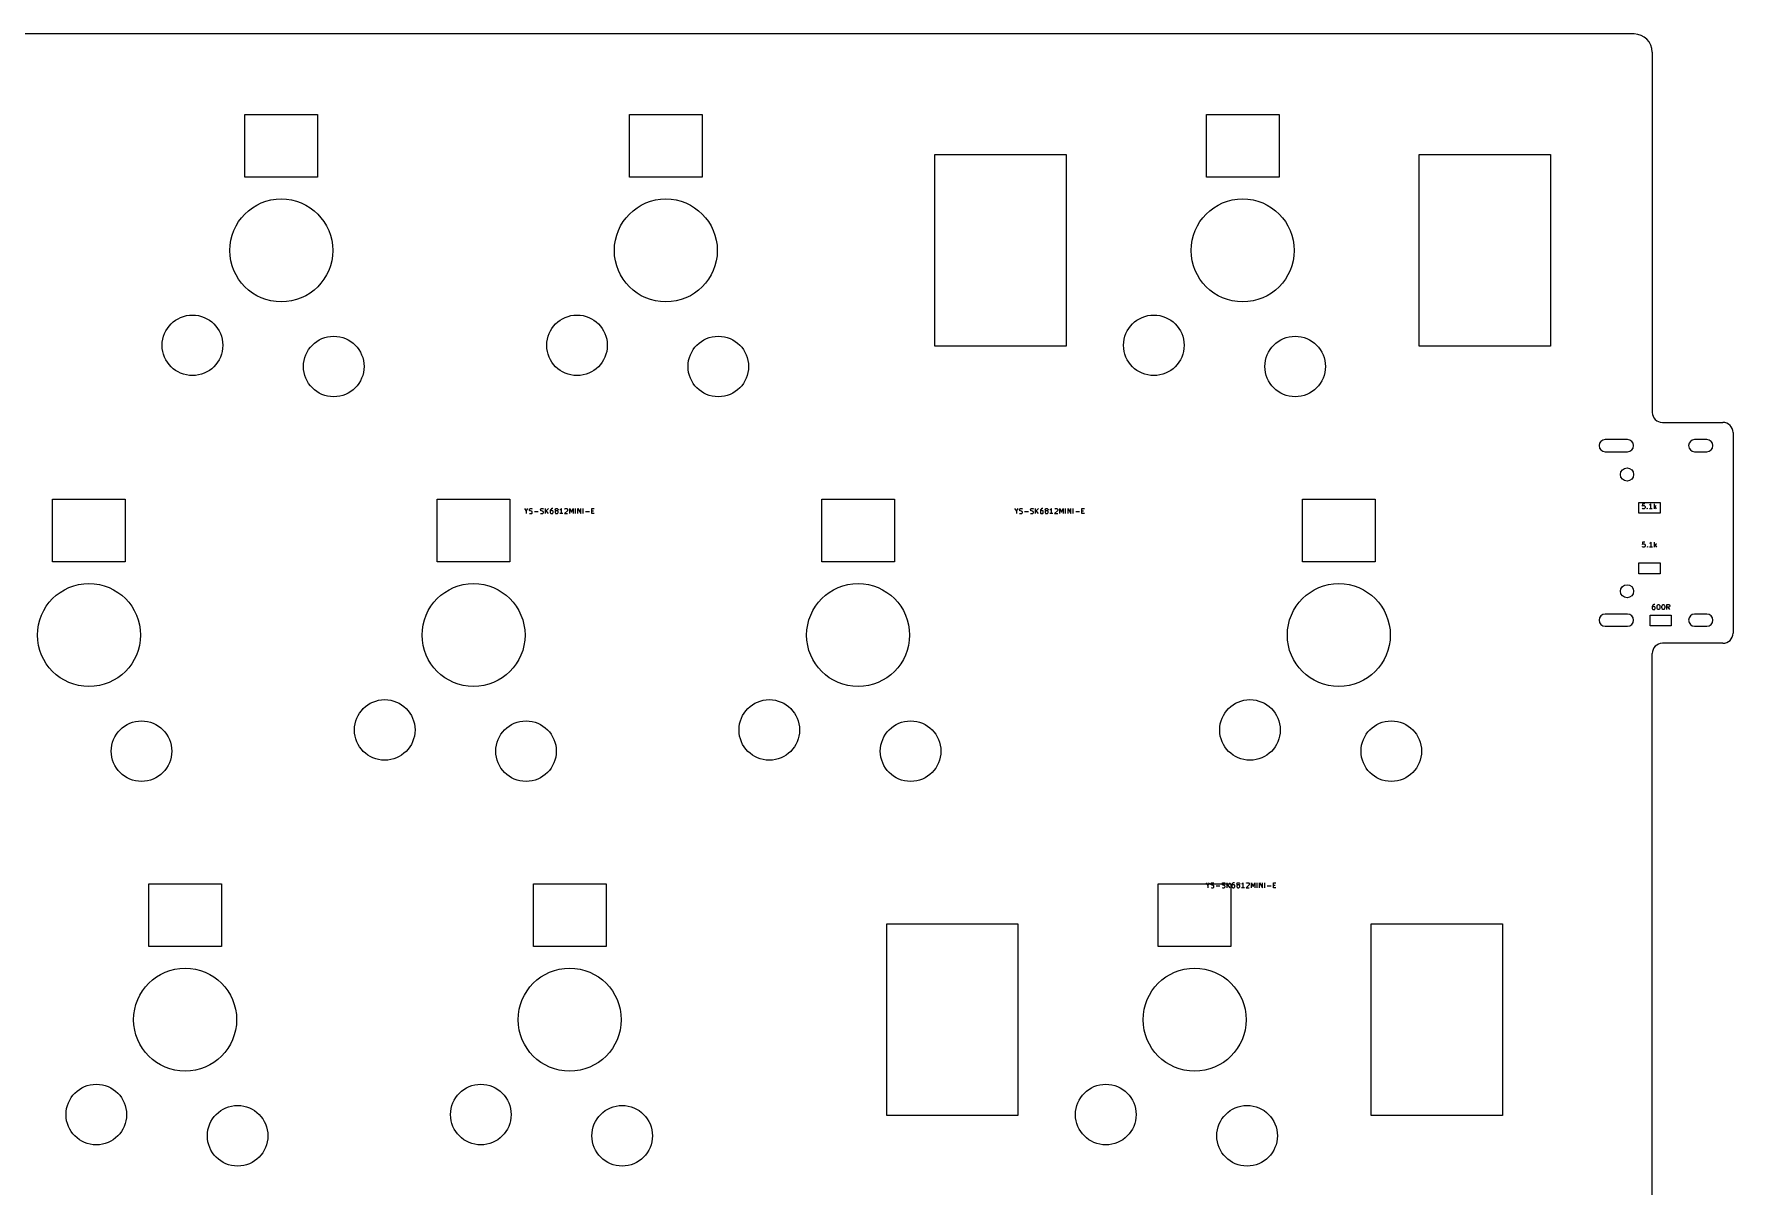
# Model space of a CAD drawing. Header units: millimetres. Extents: x -18 to 310, y -2 to 100.
# Drawn here: x 226.1 to 310.2, y 39.4 to 96.4 of the extents above; entities that cross this region are included whole.
import ezdxf

# ---------------------------------------------------------------- set-up
doc = ezdxf.new("R2010")
doc.units = ezdxf.units.MM
doc.layers.add('Edge.Cuts', color=254, linetype='CONTINUOUS', true_color=0xd0d2cd)
doc.layers.add('F.Fab', color=9, linetype='CONTINUOUS', true_color=0xafafaf)

msp = doc.modelspace()

# ---------------------------------------------------------------- linework, layer by layer
at = {"layer": 'Edge.Cuts', "linetype": 'CONTINUOUS'}
for p, q in [((305.330002, 96.445), (166.491, 96.445)), ((306.23, 95.545002), (306.23, 77.705)), ((236.5145, 92.45), (240.1145, 92.45)), ((236.5145, 89.35), (236.5145, 92.45)), ((240.1145, 92.45), (240.1145, 89.35)), ((255.5645, 92.45), (259.1645, 92.45)), ((255.5645, 89.35), (255.5645, 92.45)), ((259.1645, 92.45), (259.1645, 89.35)), ((284.1395, 92.45), (287.7395, 92.45)), ((284.1395, 89.35), (284.1395, 92.45)), ((287.7395, 92.45), (287.7395, 89.35)), ((270.6895, 90.475), (277.1895, 90.475)), ((270.6895, 80.975), (270.6895, 90.475)), ((277.1895, 90.475), (277.1895, 80.975)), ((294.6895, 90.475), (301.1895, 90.475)), ((294.6895, 80.975), (294.6895, 90.475)), ((301.1895, 90.475), (301.1895, 80.975)), ((240.1145, 89.35), (236.5145, 89.35)), ((259.1645, 89.35), (255.5645, 89.35)), ((287.7395, 89.35), (284.1395, 89.35)), ((277.1895, 80.975), (270.6895, 80.975)), ((301.1895, 80.975), (294.6895, 80.975)), ((306.73, 77.205), (309.73, 77.205)), ((310.23, 76.705), (310.23, 66.765)), ((304.99975, 76.355), (303.89975, 76.355)), ((303.89975, 75.755), (304.99975, 75.755)), ((308.92975, 76.355), (308.32975, 76.355)), ((308.32975, 75.755), (308.92975, 75.755)), ((226.9895, 73.4), (230.5895, 73.4)), ((226.9895, 70.3), (226.9895, 73.4)), ((230.5895, 73.4), (230.5895, 70.3)), ((246.0395, 73.4), (249.6395, 73.4)), ((246.0395, 70.3), (246.0395, 73.4)), ((249.6395, 73.4), (249.6395, 70.3)), ((265.0895, 73.4), (268.6895, 73.4)), ((265.0895, 70.3), (265.0895, 73.4)), ((268.6895, 73.4), (268.6895, 70.3)), ((288.902, 73.4), (292.502, 73.4)), ((288.902, 70.3), (288.902, 73.4)), ((292.502, 73.4), (292.502, 70.3)), ((230.5895, 70.3), (226.9895, 70.3)), ((249.6395, 70.3), (246.0395, 70.3)), ((268.6895, 70.3), (265.0895, 70.3)), ((292.502, 70.3), (288.902, 70.3)), ((304.99975, 67.715), (303.89975, 67.715)), ((308.92975, 67.715), (308.32975, 67.715)), ((303.89975, 67.115), (304.99975, 67.115)), ((308.32975, 67.115), (308.92975, 67.115)), ((306.23, -1.503002), (306.23, 65.765)), ((309.73, 66.265), (306.73, 66.265)), ((231.752, 54.35), (235.352, 54.35)), ((231.752, 51.25), (231.752, 54.35)), ((235.352, 54.35), (235.352, 51.25)), ((250.802, 54.35), (254.402, 54.35)), ((250.802, 51.25), (250.802, 54.35)), ((254.402, 54.35), (254.402, 51.25)), ((281.7583, 54.35), (285.3583, 54.35)), ((281.7583, 51.25), (281.7583, 54.35)), ((285.3583, 54.35), (285.3583, 51.25)), ((268.30825, 52.375), (274.80825, 52.375)), ((268.30825, 42.875), (268.30825, 52.375)), ((274.80825, 52.375), (274.80825, 42.875)), ((292.30825, 52.375), (298.80825, 52.375)), ((292.30825, 42.875), (292.30825, 52.375)), ((298.80825, 52.375), (298.80825, 42.875)), ((235.352, 51.25), (231.752, 51.25)), ((254.402, 51.25), (250.802, 51.25)), ((285.3583, 51.25), (281.7583, 51.25)), ((274.80825, 42.875), (268.30825, 42.875)), ((298.80825, 42.875), (292.30825, 42.875))]:
    msp.add_line(p, q, dxfattribs=at)
at = {"layer": 'Edge.Cuts'}
for centre, radius in [((238.3145, 85.725), 2.549999), ((257.3645, 85.725), 2.549999), ((285.9395, 85.725), 2.549999), ((233.9145, 81.025), 1.499999), ((252.9645, 81.025), 1.499999), ((281.5395, 81.025), 1.499999), ((240.9145, 79.975), 1.499999), ((259.9645, 79.975), 1.499999), ((288.5395, 79.975), 1.499999), ((304.97975, 74.625), 0.324999), ((228.7895, 66.675), 2.549999), ((247.8395, 66.675), 2.549999), ((266.8895, 66.675), 2.549999), ((290.702, 66.675), 2.549999), ((304.97975, 68.845), 0.324999), ((243.4395, 61.975), 1.499999), ((262.4895, 61.975), 1.499999), ((286.302, 61.975), 1.499999), ((231.3895, 60.925), 1.499999), ((250.4395, 60.925), 1.499999), ((269.4895, 60.925), 1.499999), ((293.302, 60.925), 1.499999), ((233.552, 47.625), 2.549999), ((252.602, 47.625), 2.549999), ((283.55825, 47.625), 2.549999), ((229.152, 42.925), 1.499999), ((248.202, 42.925), 1.499999), ((279.15825, 42.925), 1.499999), ((236.152, 41.875), 1.499999), ((255.202, 41.875), 1.499999), ((286.15825, 41.875), 1.499999)]:
    msp.add_circle(centre, radius, dxfattribs=at)
for centre, radius, start, end in [((305.33, 95.545), 0.9, 0.00012732, 89.99987268), ((306.73, 77.705), 0.5, -180, -90), ((309.73, 76.705), 0.5, 0, 90), ((303.89975, 76.055), 0.3, 90, 270), ((304.99975, 76.055), 0.3, 270, 450), ((308.32975, 76.055), 0.3, 90, 270), ((308.92975, 76.055), 0.3, 270, 450), ((303.89975, 67.415), 0.3, 90, 270), ((304.99975, 67.415), 0.3, 270, 450), ((308.32975, 67.415), 0.3, 90, 270), ((308.92975, 67.415), 0.3, 270, 450), ((309.73, 66.765), 0.5, -90, 0), ((306.73, 65.765), 0.5, 90, 180)]:
    msp.add_arc(centre, radius, start, end, dxfattribs=at)
at = {"layer": 'F.Fab', "linetype": 'CONTINUOUS'}
for p, q in [((304.99975, 76.355), (303.89975, 76.355)), ((303.89975, 75.755), (304.99975, 75.755)), ((308.92975, 76.355), (308.32975, 76.355)), ((308.32975, 75.755), (308.92975, 75.755)), ((305.56475, 73.245), (306.61475, 73.245)), ((305.56475, 72.705), (305.56475, 73.245)), ((306.61475, 73.245), (306.61475, 72.705)), ((250.369155, 72.941426), (250.452488, 72.810473)), ((250.452488, 72.810473), (250.535822, 72.941426)), ((250.452488, 72.810473), (250.452488, 72.691426)), ((250.607251, 72.893807), (250.619155, 72.917616)), ((250.607251, 72.869997), (250.607251, 72.893807)), ((250.619155, 72.846188), (250.607251, 72.869997)), ((250.607251, 72.70333), (250.642965, 72.691426)), ((250.619155, 72.917616), (250.63106, 72.929521)), ((250.63106, 72.834283), (250.619155, 72.846188)), ((250.63106, 72.929521), (250.65487, 72.941426)), ((250.65487, 72.822378), (250.63106, 72.834283)), ((250.642965, 72.691426), (250.702489, 72.691426)), ((250.65487, 72.941426), (250.714393, 72.941426)), ((250.702489, 72.810473), (250.65487, 72.822378)), ((250.726298, 72.798569), (250.702489, 72.810473)), ((250.702489, 72.691426), (250.726298, 72.70333)), ((250.714393, 72.941426), (250.750108, 72.929521)), ((250.738203, 72.786664), (250.726298, 72.798569)), ((250.726298, 72.70333), (250.738203, 72.715235)), ((250.750108, 72.762854), (250.738203, 72.786664)), ((250.738203, 72.715235), (250.750108, 72.739045)), ((250.750108, 72.739045), (250.750108, 72.762854)), ((250.85725, 72.786664), (251.047727, 72.786664)), ((251.15487, 72.893807), (251.166774, 72.917616)), ((251.15487, 72.869997), (251.15487, 72.893807)), ((251.166774, 72.846188), (251.15487, 72.869997)), ((251.15487, 72.70333), (251.190584, 72.691426)), ((251.166774, 72.917616), (251.178679, 72.929521)), ((251.178679, 72.834283), (251.166774, 72.846188)), ((251.178679, 72.929521), (251.202489, 72.941426)), ((251.202489, 72.822378), (251.178679, 72.834283)), ((251.190584, 72.691426), (251.250108, 72.691426)), ((251.202489, 72.941426), (251.262012, 72.941426)), ((251.250108, 72.810473), (251.202489, 72.822378)), ((251.273917, 72.798569), (251.250108, 72.810473)), ((251.250108, 72.691426), (251.273917, 72.70333)), ((251.262012, 72.941426), (251.297727, 72.929521)), ((251.285822, 72.786664), (251.273917, 72.798569)), ((251.273917, 72.70333), (251.285822, 72.715235)), ((251.297727, 72.762854), (251.285822, 72.786664)), ((251.285822, 72.715235), (251.297727, 72.739045)), ((251.297727, 72.739045), (251.297727, 72.762854)), ((251.404869, 72.691426), (251.404869, 72.941426)), ((251.547726, 72.941426), (251.404869, 72.798569)), ((251.547726, 72.691426), (251.440584, 72.834283)), ((251.654869, 72.881902), (251.642965, 72.834283)), ((251.642965, 72.834283), (251.642965, 72.739045)), ((251.654869, 72.822378), (251.642965, 72.798569)), ((251.642965, 72.739045), (251.654869, 72.715235)), ((251.678679, 72.917616), (251.654869, 72.881902)), ((251.666774, 72.834283), (251.654869, 72.822378)), ((251.654869, 72.715235), (251.666774, 72.70333)), ((251.690584, 72.846188), (251.666774, 72.834283)), ((251.666774, 72.70333), (251.690584, 72.691426)), ((251.690584, 72.929521), (251.678679, 72.917616)), ((251.714393, 72.941426), (251.690584, 72.929521)), ((251.738203, 72.846188), (251.690584, 72.846188)), ((251.690584, 72.691426), (251.738203, 72.691426)), ((251.762012, 72.941426), (251.714393, 72.941426)), ((251.762012, 72.834283), (251.738203, 72.846188)), ((251.738203, 72.691426), (251.762012, 72.70333)), ((251.773917, 72.822378), (251.762012, 72.834283)), ((251.762012, 72.70333), (251.773917, 72.715235)), ((251.785822, 72.798569), (251.773917, 72.822378)), ((251.773917, 72.715235), (251.785822, 72.739045)), ((251.785822, 72.739045), (251.785822, 72.798569)), ((251.88106, 72.893807), (251.892964, 72.917616)), ((251.88106, 72.881902), (251.88106, 72.893807)), ((251.892964, 72.858092), (251.88106, 72.881902)), ((251.892964, 72.810473), (251.88106, 72.786664)), ((251.88106, 72.786664), (251.88106, 72.739045)), ((251.88106, 72.739045), (251.892964, 72.715235)), ((251.892964, 72.917616), (251.904869, 72.929521)), ((251.904869, 72.846188), (251.892964, 72.858092)), ((251.904869, 72.822378), (251.892964, 72.810473)), ((251.892964, 72.715235), (251.904869, 72.70333)), ((251.904869, 72.929521), (251.928679, 72.941426)), ((251.928679, 72.834283), (251.904869, 72.846188)), ((251.928679, 72.834283), (251.904869, 72.822378)), ((251.904869, 72.70333), (251.928679, 72.691426)), ((251.928679, 72.941426), (251.976298, 72.941426)), ((251.976298, 72.834283), (251.928679, 72.834283)), ((251.928679, 72.691426), (251.976298, 72.691426)), ((251.976298, 72.941426), (252.000107, 72.929521)), ((252.000107, 72.846188), (251.976298, 72.834283)), ((252.000107, 72.822378), (251.976298, 72.834283)), ((251.976298, 72.691426), (252.000107, 72.70333)), ((252.000107, 72.929521), (252.012012, 72.917616)), ((252.012012, 72.858092), (252.000107, 72.846188)), ((252.012012, 72.810473), (252.000107, 72.822378)), ((252.000107, 72.70333), (252.012012, 72.715235)), ((252.012012, 72.917616), (252.023917, 72.893807)), ((252.023917, 72.881902), (252.012012, 72.858092)), ((252.023917, 72.786664), (252.012012, 72.810473)), ((252.012012, 72.715235), (252.023917, 72.739045)), ((252.023917, 72.893807), (252.023917, 72.881902)), ((252.023917, 72.739045), (252.023917, 72.786664)), ((252.142964, 72.881902), (252.119155, 72.869997)), ((252.262012, 72.691426), (252.119155, 72.691426)), ((252.166774, 72.905711), (252.142964, 72.881902)), ((252.190583, 72.941426), (252.166774, 72.905711)), ((252.190583, 72.691426), (252.190583, 72.941426)), ((252.488202, 72.834283), (252.345345, 72.691426)), ((252.345345, 72.691426), (252.500107, 72.691426)), ((252.35725, 72.917616), (252.369154, 72.929521)), ((252.369154, 72.929521), (252.392964, 72.941426)), ((252.392964, 72.941426), (252.452488, 72.941426)), ((252.452488, 72.941426), (252.476297, 72.929521)), ((252.476297, 72.929521), (252.488202, 72.917616)), ((252.488202, 72.917616), (252.500107, 72.893807)), ((252.500107, 72.869997), (252.488202, 72.834283)), ((252.500107, 72.893807), (252.500107, 72.869997)), ((252.607249, 72.691426), (252.607249, 72.941426)), ((252.607249, 72.941426), (252.690583, 72.762854)), ((252.690583, 72.762854), (252.773916, 72.941426)), ((252.773916, 72.941426), (252.773916, 72.691426)), ((252.892963, 72.691426), (252.892963, 72.941426)), ((253.012011, 72.691426), (253.012011, 72.941426)), ((253.012011, 72.941426), (253.154868, 72.691426)), ((253.154868, 72.691426), (253.154868, 72.941426)), ((253.273916, 72.691426), (253.273916, 72.941426)), ((253.392964, 72.786664), (253.583441, 72.786664)), ((253.702488, 72.691426), (253.702488, 72.941426)), ((253.702488, 72.941426), (253.821536, 72.941426)), ((253.702488, 72.822378), (253.785822, 72.822378)), ((253.821536, 72.691426), (253.702488, 72.691426)), ((274.644155, 72.941426), (274.727488, 72.810473)), ((274.727488, 72.810473), (274.810822, 72.941426)), ((274.727488, 72.810473), (274.727488, 72.691426)), ((274.882251, 72.893807), (274.894155, 72.917616)), ((274.882251, 72.869997), (274.882251, 72.893807)), ((274.894155, 72.846188), (274.882251, 72.869997)), ((274.882251, 72.70333), (274.917965, 72.691426)), ((274.894155, 72.917616), (274.90606, 72.929521)), ((274.90606, 72.834283), (274.894155, 72.846188)), ((274.90606, 72.929521), (274.92987, 72.941426)), ((274.92987, 72.822378), (274.90606, 72.834283)), ((274.917965, 72.691426), (274.977489, 72.691426)), ((274.92987, 72.941426), (274.989393, 72.941426)), ((274.977489, 72.810473), (274.92987, 72.822378)), ((275.001298, 72.798569), (274.977489, 72.810473)), ((274.977489, 72.691426), (275.001298, 72.70333)), ((274.989393, 72.941426), (275.025108, 72.929521)), ((275.013203, 72.786664), (275.001298, 72.798569)), ((275.001298, 72.70333), (275.013203, 72.715235)), ((275.025108, 72.762854), (275.013203, 72.786664)), ((275.013203, 72.715235), (275.025108, 72.739045)), ((275.025108, 72.739045), (275.025108, 72.762854)), ((275.13225, 72.786664), (275.322727, 72.786664)), ((275.42987, 72.893807), (275.441774, 72.917616)), ((275.42987, 72.869997), (275.42987, 72.893807)), ((275.441774, 72.846188), (275.42987, 72.869997)), ((275.42987, 72.70333), (275.465584, 72.691426)), ((275.441774, 72.917616), (275.453679, 72.929521)), ((275.453679, 72.834283), (275.441774, 72.846188)), ((275.453679, 72.929521), (275.477489, 72.941426)), ((275.477489, 72.822378), (275.453679, 72.834283)), ((275.465584, 72.691426), (275.525108, 72.691426)), ((275.477489, 72.941426), (275.537012, 72.941426)), ((275.525108, 72.810473), (275.477489, 72.822378)), ((275.548917, 72.798569), (275.525108, 72.810473)), ((275.525108, 72.691426), (275.548917, 72.70333)), ((275.537012, 72.941426), (275.572727, 72.929521)), ((275.560822, 72.786664), (275.548917, 72.798569)), ((275.548917, 72.70333), (275.560822, 72.715235)), ((275.572727, 72.762854), (275.560822, 72.786664)), ((275.560822, 72.715235), (275.572727, 72.739045)), ((275.572727, 72.739045), (275.572727, 72.762854)), ((275.679869, 72.691426), (275.679869, 72.941426)), ((275.822726, 72.941426), (275.679869, 72.798569)), ((275.822726, 72.691426), (275.715584, 72.834283)), ((275.929869, 72.881902), (275.917965, 72.834283)), ((275.917965, 72.834283), (275.917965, 72.739045)), ((275.929869, 72.822378), (275.917965, 72.798569)), ((275.917965, 72.739045), (275.929869, 72.715235)), ((275.953679, 72.917616), (275.929869, 72.881902)), ((275.941774, 72.834283), (275.929869, 72.822378)), ((275.929869, 72.715235), (275.941774, 72.70333)), ((275.965584, 72.846188), (275.941774, 72.834283)), ((275.941774, 72.70333), (275.965584, 72.691426)), ((275.965584, 72.929521), (275.953679, 72.917616)), ((275.989393, 72.941426), (275.965584, 72.929521)), ((276.013203, 72.846188), (275.965584, 72.846188)), ((275.965584, 72.691426), (276.013203, 72.691426)), ((276.037012, 72.941426), (275.989393, 72.941426)), ((276.037012, 72.834283), (276.013203, 72.846188)), ((276.013203, 72.691426), (276.037012, 72.70333)), ((276.048917, 72.822378), (276.037012, 72.834283)), ((276.037012, 72.70333), (276.048917, 72.715235)), ((276.060822, 72.798569), (276.048917, 72.822378)), ((276.048917, 72.715235), (276.060822, 72.739045)), ((276.060822, 72.739045), (276.060822, 72.798569)), ((276.15606, 72.893807), (276.167964, 72.917616)), ((276.15606, 72.881902), (276.15606, 72.893807)), ((276.167964, 72.858092), (276.15606, 72.881902)), ((276.167964, 72.810473), (276.15606, 72.786664)), ((276.15606, 72.786664), (276.15606, 72.739045)), ((276.15606, 72.739045), (276.167964, 72.715235)), ((276.167964, 72.917616), (276.179869, 72.929521)), ((276.179869, 72.846188), (276.167964, 72.858092)), ((276.179869, 72.822378), (276.167964, 72.810473)), ((276.167964, 72.715235), (276.179869, 72.70333)), ((276.179869, 72.929521), (276.203679, 72.941426)), ((276.203679, 72.834283), (276.179869, 72.846188)), ((276.203679, 72.834283), (276.179869, 72.822378)), ((276.179869, 72.70333), (276.203679, 72.691426)), ((276.203679, 72.941426), (276.251298, 72.941426)), ((276.251298, 72.834283), (276.203679, 72.834283)), ((276.203679, 72.691426), (276.251298, 72.691426)), ((276.251298, 72.941426), (276.275107, 72.929521)), ((276.275107, 72.846188), (276.251298, 72.834283)), ((276.275107, 72.822378), (276.251298, 72.834283)), ((276.251298, 72.691426), (276.275107, 72.70333)), ((276.275107, 72.929521), (276.287012, 72.917616)), ((276.287012, 72.858092), (276.275107, 72.846188)), ((276.287012, 72.810473), (276.275107, 72.822378)), ((276.275107, 72.70333), (276.287012, 72.715235)), ((276.287012, 72.917616), (276.298917, 72.893807)), ((276.298917, 72.881902), (276.287012, 72.858092)), ((276.298917, 72.786664), (276.287012, 72.810473)), ((276.287012, 72.715235), (276.298917, 72.739045)), ((276.298917, 72.893807), (276.298917, 72.881902)), ((276.298917, 72.739045), (276.298917, 72.786664)), ((276.417964, 72.881902), (276.394155, 72.869997)), ((276.537012, 72.691426), (276.394155, 72.691426)), ((276.441774, 72.905711), (276.417964, 72.881902)), ((276.465583, 72.941426), (276.441774, 72.905711)), ((276.465583, 72.691426), (276.465583, 72.941426)), ((276.763202, 72.834283), (276.620345, 72.691426)), ((276.620345, 72.691426), (276.775107, 72.691426)), ((276.63225, 72.917616), (276.644154, 72.929521)), ((276.644154, 72.929521), (276.667964, 72.941426)), ((276.667964, 72.941426), (276.727488, 72.941426)), ((276.727488, 72.941426), (276.751297, 72.929521)), ((276.751297, 72.929521), (276.763202, 72.917616)), ((276.763202, 72.917616), (276.775107, 72.893807)), ((276.775107, 72.869997), (276.763202, 72.834283)), ((276.775107, 72.893807), (276.775107, 72.869997)), ((276.882249, 72.691426), (276.882249, 72.941426)), ((276.882249, 72.941426), (276.965583, 72.762854)), ((276.965583, 72.762854), (277.048916, 72.941426)), ((277.048916, 72.941426), (277.048916, 72.691426)), ((277.167963, 72.691426), (277.167963, 72.941426)), ((277.287011, 72.691426), (277.287011, 72.941426)), ((277.287011, 72.941426), (277.429868, 72.691426)), ((277.429868, 72.691426), (277.429868, 72.941426)), ((277.548916, 72.691426), (277.548916, 72.941426)), ((277.667964, 72.786664), (277.858441, 72.786664)), ((277.977488, 72.691426), (277.977488, 72.941426)), ((277.977488, 72.941426), (278.096536, 72.941426)), ((277.977488, 72.822378), (278.060822, 72.822378)), ((278.096536, 72.691426), (277.977488, 72.691426)), ((306.61475, 72.705), (305.56475, 72.705)), ((305.740464, 73.181426), (305.72856, 73.062378)), ((305.72856, 73.062378), (305.740464, 73.074283)), ((305.740464, 72.94333), (305.72856, 72.955235)), ((305.859512, 73.181426), (305.740464, 73.181426)), ((305.740464, 73.074283), (305.764274, 73.086188)), ((305.764274, 72.931426), (305.740464, 72.94333)), ((305.764274, 73.086188), (305.823798, 73.086188)), ((305.823798, 72.931426), (305.764274, 72.931426)), ((305.823798, 73.086188), (305.847607, 73.074283)), ((305.847607, 72.94333), (305.823798, 72.931426)), ((305.847607, 73.074283), (305.859512, 73.062378)), ((305.859512, 72.955235), (305.847607, 72.94333)), ((305.859512, 73.062378), (305.871417, 73.038569)), ((305.871417, 72.979045), (305.859512, 72.955235)), ((305.871417, 73.038569), (305.871417, 72.979045)), ((305.966655, 72.94333), (305.978559, 72.955235)), ((305.978559, 72.931426), (305.966655, 72.94333)), ((305.978559, 72.955235), (305.990464, 72.94333)), ((305.978559, 72.955235), (305.978559, 72.931426)), ((305.990464, 72.94333), (305.978559, 72.931426)), ((306.109512, 73.121902), (306.085703, 73.109997)), ((306.22856, 72.931426), (306.085703, 72.931426)), ((306.133322, 73.145711), (306.109512, 73.121902)), ((306.157131, 73.181426), (306.133322, 73.145711)), ((306.157131, 72.931426), (306.157131, 73.181426)), ((306.335702, 72.931426), (306.335702, 73.181426)), ((306.43094, 73.098092), (306.335702, 73.002854)), ((306.359512, 73.026664), (306.43094, 72.931426)), ((305.750464, 71.281426), (305.73856, 71.162378)), ((305.73856, 71.162378), (305.750464, 71.174283)), ((305.750464, 71.04333), (305.73856, 71.055235)), ((305.869512, 71.281426), (305.750464, 71.281426)), ((305.750464, 71.174283), (305.774274, 71.186188)), ((305.774274, 71.031426), (305.750464, 71.04333)), ((305.774274, 71.186188), (305.833798, 71.186188)), ((305.833798, 71.031426), (305.774274, 71.031426)), ((305.833798, 71.186188), (305.857607, 71.174283)), ((305.857607, 71.04333), (305.833798, 71.031426)), ((305.857607, 71.174283), (305.869512, 71.162378)), ((305.869512, 71.055235), (305.857607, 71.04333)), ((305.869512, 71.162378), (305.881417, 71.138569)), ((305.881417, 71.079045), (305.869512, 71.055235)), ((305.881417, 71.138569), (305.881417, 71.079045)), ((305.976655, 71.04333), (305.988559, 71.055235)), ((305.988559, 71.031426), (305.976655, 71.04333)), ((305.988559, 71.055235), (306.000464, 71.04333)), ((305.988559, 71.055235), (305.988559, 71.031426)), ((306.000464, 71.04333), (305.988559, 71.031426)), ((306.119512, 71.221902), (306.095703, 71.209997)), ((306.23856, 71.031426), (306.095703, 71.031426)), ((306.143322, 71.245711), (306.119512, 71.221902)), ((306.167131, 71.281426), (306.143322, 71.245711)), ((306.167131, 71.031426), (306.167131, 71.281426)), ((306.345702, 71.031426), (306.345702, 71.281426)), ((306.44094, 71.198092), (306.345702, 71.102854)), ((306.369512, 71.126664), (306.44094, 71.031426)), ((305.56475, 70.245), (306.61475, 70.245)), ((305.56475, 69.705), (305.56475, 70.245)), ((306.61475, 70.245), (306.61475, 69.705)), ((306.61475, 69.705), (305.56475, 69.705)), ((306.277846, 68.174521), (306.265941, 68.162616)), ((306.301655, 68.186426), (306.277846, 68.174521)), ((306.349274, 68.186426), (306.301655, 68.186426)), ((306.492131, 68.162616), (306.504036, 68.174521)), ((306.504036, 68.174521), (306.527845, 68.186426)), ((306.527845, 68.186426), (306.551655, 68.186426)), ((306.551655, 68.186426), (306.575464, 68.174521)), ((306.575464, 68.174521), (306.587369, 68.162616)), ((306.730226, 68.162616), (306.742131, 68.174521)), ((306.742131, 68.174521), (306.76594, 68.186426)), ((306.76594, 68.186426), (306.78975, 68.186426)), ((306.78975, 68.186426), (306.813559, 68.174521)), ((306.813559, 68.174521), (306.825464, 68.162616)), ((306.956416, 67.936426), (306.956416, 68.186426)), ((306.956416, 68.186426), (307.051654, 68.186426)), ((307.051654, 68.186426), (307.075464, 68.174521)), ((307.075464, 68.174521), (307.087369, 68.162616)), ((304.99975, 67.715), (303.89975, 67.715)), ((306.11975, 67.665), (307.16975, 67.665)), ((306.11975, 67.125), (306.11975, 67.665)), ((306.242131, 68.126902), (306.230227, 68.079283)), ((306.230227, 68.079283), (306.230227, 67.984045)), ((306.242131, 68.067378), (306.230227, 68.043569)), ((306.230227, 67.984045), (306.242131, 67.960235)), ((306.265941, 68.162616), (306.242131, 68.126902)), ((306.254036, 68.079283), (306.242131, 68.067378)), ((306.242131, 67.960235), (306.254036, 67.94833)), ((306.277846, 68.091188), (306.254036, 68.079283)), ((306.254036, 67.94833), (306.277846, 67.936426)), ((306.325465, 68.091188), (306.277846, 68.091188)), ((306.277846, 67.936426), (306.325465, 67.936426)), ((306.349274, 68.079283), (306.325465, 68.091188)), ((306.325465, 67.936426), (306.349274, 67.94833)), ((306.361179, 68.067378), (306.349274, 68.079283)), ((306.349274, 67.94833), (306.361179, 67.960235)), ((306.373084, 68.043569), (306.361179, 68.067378)), ((306.361179, 67.960235), (306.373084, 67.984045)), ((306.373084, 67.984045), (306.373084, 68.043569)), ((306.468322, 68.091188), (306.480226, 68.138807)), ((306.468322, 68.031664), (306.468322, 68.091188)), ((306.480226, 67.984045), (306.468322, 68.031664)), ((306.480226, 68.138807), (306.492131, 68.162616)), ((306.492131, 67.960235), (306.480226, 67.984045)), ((306.504036, 67.94833), (306.492131, 67.960235)), ((306.527845, 67.936426), (306.504036, 67.94833)), ((306.551655, 67.936426), (306.527845, 67.936426)), ((306.575464, 67.94833), (306.551655, 67.936426)), ((306.587369, 67.960235), (306.575464, 67.94833)), ((306.587369, 68.162616), (306.599274, 68.138807)), ((306.599274, 67.984045), (306.587369, 67.960235)), ((306.599274, 68.138807), (306.611179, 68.091188)), ((306.611179, 68.031664), (306.599274, 67.984045)), ((306.611179, 68.091188), (306.611179, 68.031664)), ((306.706417, 68.091188), (306.718321, 68.138807)), ((306.706417, 68.031664), (306.706417, 68.091188)), ((306.718321, 67.984045), (306.706417, 68.031664)), ((306.718321, 68.138807), (306.730226, 68.162616)), ((306.730226, 67.960235), (306.718321, 67.984045)), ((306.742131, 67.94833), (306.730226, 67.960235)), ((306.76594, 67.936426), (306.742131, 67.94833)), ((306.78975, 67.936426), (306.76594, 67.936426)), ((306.813559, 67.94833), (306.78975, 67.936426)), ((306.825464, 67.960235), (306.813559, 67.94833)), ((306.825464, 68.162616), (306.837369, 68.138807)), ((306.837369, 67.984045), (306.825464, 67.960235)), ((306.837369, 68.138807), (306.849274, 68.091188)), ((306.849274, 68.031664), (306.837369, 67.984045)), ((306.849274, 68.091188), (306.849274, 68.031664)), ((307.051654, 68.055473), (306.956416, 68.055473)), ((307.099273, 67.936426), (307.01594, 68.055473)), ((307.075464, 68.067378), (307.051654, 68.055473)), ((307.087369, 68.079283), (307.075464, 68.067378)), ((307.087369, 68.162616), (307.099273, 68.138807)), ((307.099273, 68.103092), (307.087369, 68.079283)), ((307.099273, 68.138807), (307.099273, 68.103092)), ((307.16975, 67.665), (307.16975, 67.125)), ((308.92975, 67.715), (308.32975, 67.715)), ((303.89975, 67.115), (304.99975, 67.115)), ((307.16975, 67.125), (306.11975, 67.125)), ((308.32975, 67.115), (308.92975, 67.115)), ((284.136655, 54.406426), (284.219988, 54.275473)), ((284.219988, 54.275473), (284.303322, 54.406426)), ((284.219988, 54.275473), (284.219988, 54.156426)), ((284.374751, 54.358807), (284.386655, 54.382616)), ((284.374751, 54.334997), (284.374751, 54.358807)), ((284.386655, 54.311188), (284.374751, 54.334997)), ((284.374751, 54.16833), (284.410465, 54.156426)), ((284.386655, 54.382616), (284.39856, 54.394521)), ((284.39856, 54.299283), (284.386655, 54.311188)), ((284.39856, 54.394521), (284.42237, 54.406426)), ((284.42237, 54.287378), (284.39856, 54.299283)), ((284.410465, 54.156426), (284.469989, 54.156426)), ((284.42237, 54.406426), (284.481893, 54.406426)), ((284.469989, 54.275473), (284.42237, 54.287378)), ((284.493798, 54.263569), (284.469989, 54.275473)), ((284.469989, 54.156426), (284.493798, 54.16833)), ((284.481893, 54.406426), (284.517608, 54.394521)), ((284.505703, 54.251664), (284.493798, 54.263569)), ((284.493798, 54.16833), (284.505703, 54.180235)), ((284.517608, 54.227854), (284.505703, 54.251664)), ((284.505703, 54.180235), (284.517608, 54.204045)), ((284.517608, 54.204045), (284.517608, 54.227854)), ((284.62475, 54.251664), (284.815227, 54.251664)), ((284.92237, 54.358807), (284.934274, 54.382616)), ((284.92237, 54.334997), (284.92237, 54.358807)), ((284.934274, 54.311188), (284.92237, 54.334997)), ((284.92237, 54.16833), (284.958084, 54.156426)), ((284.934274, 54.382616), (284.946179, 54.394521)), ((284.946179, 54.299283), (284.934274, 54.311188)), ((284.946179, 54.394521), (284.969989, 54.406426)), ((284.969989, 54.287378), (284.946179, 54.299283)), ((284.958084, 54.156426), (285.017608, 54.156426)), ((284.969989, 54.406426), (285.029512, 54.406426)), ((285.017608, 54.275473), (284.969989, 54.287378)), ((285.041417, 54.263569), (285.017608, 54.275473)), ((285.017608, 54.156426), (285.041417, 54.16833)), ((285.029512, 54.406426), (285.065227, 54.394521)), ((285.053322, 54.251664), (285.041417, 54.263569)), ((285.041417, 54.16833), (285.053322, 54.180235)), ((285.065227, 54.227854), (285.053322, 54.251664)), ((285.053322, 54.180235), (285.065227, 54.204045)), ((285.065227, 54.204045), (285.065227, 54.227854)), ((285.172369, 54.156426), (285.172369, 54.406426)), ((285.315226, 54.406426), (285.172369, 54.263569)), ((285.315226, 54.156426), (285.208084, 54.299283)), ((285.422369, 54.346902), (285.410465, 54.299283)), ((285.410465, 54.299283), (285.410465, 54.204045)), ((285.422369, 54.287378), (285.410465, 54.263569)), ((285.410465, 54.204045), (285.422369, 54.180235)), ((285.446179, 54.382616), (285.422369, 54.346902)), ((285.434274, 54.299283), (285.422369, 54.287378)), ((285.422369, 54.180235), (285.434274, 54.16833)), ((285.458084, 54.311188), (285.434274, 54.299283)), ((285.434274, 54.16833), (285.458084, 54.156426)), ((285.458084, 54.394521), (285.446179, 54.382616)), ((285.481893, 54.406426), (285.458084, 54.394521)), ((285.505703, 54.311188), (285.458084, 54.311188)), ((285.458084, 54.156426), (285.505703, 54.156426)), ((285.529512, 54.406426), (285.481893, 54.406426)), ((285.529512, 54.299283), (285.505703, 54.311188)), ((285.505703, 54.156426), (285.529512, 54.16833)), ((285.541417, 54.287378), (285.529512, 54.299283)), ((285.529512, 54.16833), (285.541417, 54.180235)), ((285.553322, 54.263569), (285.541417, 54.287378)), ((285.541417, 54.180235), (285.553322, 54.204045)), ((285.553322, 54.204045), (285.553322, 54.263569)), ((285.64856, 54.358807), (285.660464, 54.382616)), ((285.64856, 54.346902), (285.64856, 54.358807)), ((285.660464, 54.323092), (285.64856, 54.346902)), ((285.660464, 54.275473), (285.64856, 54.251664)), ((285.64856, 54.251664), (285.64856, 54.204045)), ((285.64856, 54.204045), (285.660464, 54.180235)), ((285.660464, 54.382616), (285.672369, 54.394521)), ((285.672369, 54.311188), (285.660464, 54.323092)), ((285.672369, 54.287378), (285.660464, 54.275473)), ((285.660464, 54.180235), (285.672369, 54.16833)), ((285.672369, 54.394521), (285.696179, 54.406426)), ((285.696179, 54.299283), (285.672369, 54.311188)), ((285.696179, 54.299283), (285.672369, 54.287378)), ((285.672369, 54.16833), (285.696179, 54.156426)), ((285.696179, 54.406426), (285.743798, 54.406426)), ((285.743798, 54.299283), (285.696179, 54.299283)), ((285.696179, 54.156426), (285.743798, 54.156426)), ((285.743798, 54.406426), (285.767607, 54.394521)), ((285.767607, 54.311188), (285.743798, 54.299283)), ((285.767607, 54.287378), (285.743798, 54.299283)), ((285.743798, 54.156426), (285.767607, 54.16833)), ((285.767607, 54.394521), (285.779512, 54.382616)), ((285.779512, 54.323092), (285.767607, 54.311188)), ((285.779512, 54.275473), (285.767607, 54.287378)), ((285.767607, 54.16833), (285.779512, 54.180235)), ((285.779512, 54.382616), (285.791417, 54.358807)), ((285.791417, 54.346902), (285.779512, 54.323092)), ((285.791417, 54.251664), (285.779512, 54.275473)), ((285.779512, 54.180235), (285.791417, 54.204045)), ((285.791417, 54.358807), (285.791417, 54.346902)), ((285.791417, 54.204045), (285.791417, 54.251664)), ((285.910464, 54.346902), (285.886655, 54.334997)), ((286.029512, 54.156426), (285.886655, 54.156426)), ((285.934274, 54.370711), (285.910464, 54.346902)), ((285.958083, 54.406426), (285.934274, 54.370711)), ((285.958083, 54.156426), (285.958083, 54.406426)), ((286.255702, 54.299283), (286.112845, 54.156426)), ((286.112845, 54.156426), (286.267607, 54.156426)), ((286.12475, 54.382616), (286.136654, 54.394521)), ((286.136654, 54.394521), (286.160464, 54.406426)), ((286.160464, 54.406426), (286.219988, 54.406426)), ((286.219988, 54.406426), (286.243797, 54.394521)), ((286.243797, 54.394521), (286.255702, 54.382616)), ((286.255702, 54.382616), (286.267607, 54.358807)), ((286.267607, 54.334997), (286.255702, 54.299283)), ((286.267607, 54.358807), (286.267607, 54.334997)), ((286.374749, 54.156426), (286.374749, 54.406426)), ((286.374749, 54.406426), (286.458083, 54.227854)), ((286.458083, 54.227854), (286.541416, 54.406426)), ((286.541416, 54.406426), (286.541416, 54.156426)), ((286.660463, 54.156426), (286.660463, 54.406426)), ((286.779511, 54.156426), (286.779511, 54.406426)), ((286.779511, 54.406426), (286.922368, 54.156426)), ((286.922368, 54.156426), (286.922368, 54.406426)), ((287.041416, 54.156426), (287.041416, 54.406426)), ((287.160464, 54.251664), (287.350941, 54.251664)), ((287.469988, 54.156426), (287.469988, 54.406426)), ((287.469988, 54.406426), (287.589036, 54.406426)), ((287.469988, 54.287378), (287.553322, 54.287378)), ((287.589036, 54.156426), (287.469988, 54.156426))]:
    msp.add_line(p, q, dxfattribs=at)
at = {"layer": 'F.Fab'}
for centre, radius in [((238.3145, 85.725), 2.549999), ((257.3645, 85.725), 2.549999), ((285.9395, 85.725), 2.549999), ((233.9145, 81.025), 1.499999), ((252.9645, 81.025), 1.499999), ((281.5395, 81.025), 1.499999), ((240.9145, 79.975), 1.499999), ((259.9645, 79.975), 1.499999), ((288.5395, 79.975), 1.499999), ((304.97975, 74.625), 0.324999), ((228.7895, 66.675), 2.549999), ((247.8395, 66.675), 2.549999), ((266.8895, 66.675), 2.549999), ((290.702, 66.675), 2.549999), ((304.97975, 68.845), 0.324999), ((243.4395, 61.975), 1.499999), ((262.4895, 61.975), 1.499999), ((286.302, 61.975), 1.499999), ((231.3895, 60.925), 1.499999), ((250.4395, 60.925), 1.499999), ((269.4895, 60.925), 1.499999), ((293.302, 60.925), 1.499999), ((233.552, 47.625), 2.549999), ((252.602, 47.625), 2.549999), ((283.55825, 47.625), 2.549999), ((229.152, 42.925), 1.499999), ((248.202, 42.925), 1.499999), ((279.15825, 42.925), 1.499999), ((236.152, 41.875), 1.499999), ((255.202, 41.875), 1.499999), ((286.15825, 41.875), 1.499999)]:
    msp.add_circle(centre, radius, dxfattribs=at)
for centre, start, end in [((303.89975, 76.055), 90, 270), ((304.99975, 76.055), 270, 450), ((308.32975, 76.055), 90, 270), ((308.92975, 76.055), 270, 450), ((303.89975, 67.415), 90, 270), ((304.99975, 67.415), 270, 450), ((308.32975, 67.415), 90, 270), ((308.92975, 67.415), 270, 450)]:
    msp.add_arc(centre, 0.3, start, end, dxfattribs=at)

doc.saveas('drawing.dxf')
